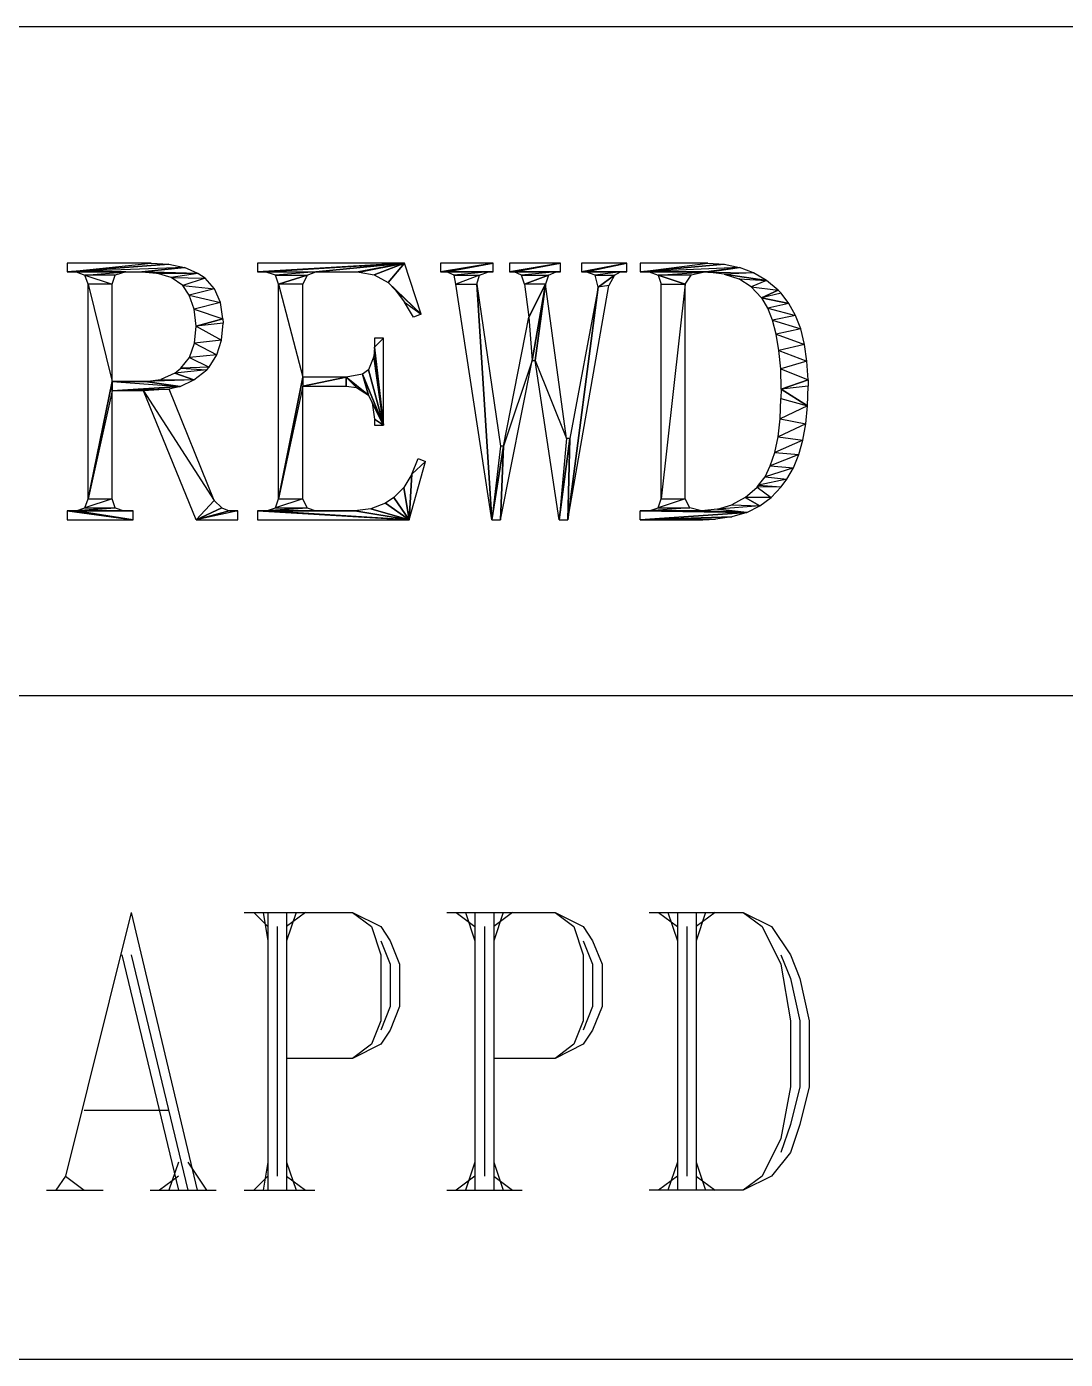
# Model space of a CAD drawing. Extents: x 0 to 1476, y -3 to 841.
# Drawn here: x 1300.03 to 1309.37, y 14.17 to 26.15 of the extents above; entities that cross this region are included whole.
import ezdxf

# ---------------------------------------------------------------- set-up
doc = ezdxf.new("R2010")
doc.units = 0
doc.header["$LTSCALE"] = 3
doc.header["$MEASUREMENT"] = 0
doc.layers.add('BORDER', color=7, linetype='CONTINUOUS')

msp = doc.modelspace()

# ---------------------------------------------------------------- linework, layer by layer
at = {"layer": 'BORDER'}
for p, q in [((1285.06879, 26.1506), (1345.06968, 26.1506)), ((1285.06879, 20.13781), (1345.06968, 20.13781)), ((1300.9728, 18.18581), (1300.37999, 15.81457)), ((1300.9728, 18.18581), (1301.56561, 15.68754)), ((1301.98905, 18.18581), (1302.96295, 18.18581)), ((1302.07373, 18.18581), (1302.20076, 18.05878)), ((1302.15842, 18.18581), (1302.20076, 17.93175)), ((1302.20076, 18.18581), (1302.20076, 15.68754)), ((1302.37014, 18.18581), (1302.37014, 15.68754)), ((1302.45483, 18.18581), (1302.37014, 17.93175)), ((1302.53951, 18.18581), (1302.37014, 18.05878)), ((1302.96295, 18.18581), (1303.21701, 18.05878)), ((1302.96295, 18.18581), (1303.13232, 18.05878)), ((1303.80982, 18.18581), (1304.78372, 18.18581)), ((1303.89451, 18.18581), (1304.06388, 18.05878)), ((1303.9792, 18.18581), (1304.06388, 17.93175)), ((1304.06388, 18.18581), (1304.06388, 15.68754)), ((1304.23326, 18.18581), (1304.23326, 15.68754)), ((1304.31795, 18.18581), (1304.23326, 17.93175)), ((1304.40263, 18.18581), (1304.23326, 18.05878)), ((1304.78372, 18.18581), (1305.03779, 18.05878)), ((1304.78372, 18.18581), (1304.9531, 18.05878)), ((1305.6306, 18.18581), (1306.47747, 18.18581)), ((1305.71528, 18.18581), (1305.88466, 18.05878)), ((1305.79997, 18.18581), (1305.88466, 17.93175)), ((1305.88466, 18.18581), (1305.88466, 15.68754)), ((1306.05403, 18.18581), (1306.05403, 15.68754)), ((1306.13872, 18.18581), (1306.05403, 17.93175)), ((1306.22341, 18.18581), (1306.05403, 18.05878)), ((1306.47747, 18.18581), (1306.73153, 18.05878)), ((1306.47747, 18.18581), (1306.64684, 18.05878)), ((1302.28545, 18.05878), (1302.28545, 15.81457)), ((1303.13232, 18.05878), (1303.21701, 17.80472)), ((1303.21701, 18.05878), (1303.3017, 17.93175)), ((1304.14857, 18.05878), (1304.14857, 15.81457)), ((1304.9531, 18.05878), (1305.03779, 17.80472)), ((1305.03779, 18.05878), (1305.12247, 17.93175)), ((1305.96935, 18.05878), (1305.96935, 15.81457)), ((1306.64684, 18.05878), (1306.81622, 17.72003)), ((1306.73153, 18.05878), (1306.90091, 17.80472)), ((1303.21701, 17.93175), (1303.3017, 17.72003)), ((1303.3017, 17.93175), (1303.38639, 17.72003)), ((1305.03779, 17.93175), (1305.12247, 17.72003)), ((1305.12247, 17.93175), (1305.20716, 17.72003)), ((1300.88811, 17.80472), (1301.39624, 15.68754)), ((1300.9728, 17.80472), (1301.48092, 15.68754)), ((1303.21701, 17.80472), (1303.21701, 17.21191)), ((1305.03779, 17.80472), (1305.03779, 17.21191)), ((1306.81622, 17.80472), (1306.90091, 17.593)), ((1306.90091, 17.80472), (1306.98559, 17.593)), ((1303.3017, 17.72003), (1303.3017, 17.33894)), ((1303.38639, 17.72003), (1303.38639, 17.33894)), ((1305.12247, 17.72003), (1305.12247, 17.33894)), ((1305.20716, 17.72003), (1305.20716, 17.33894)), ((1306.81622, 17.72003), (1306.90091, 17.21191)), ((1306.90091, 17.593), (1306.98559, 17.21191)), ((1306.98559, 17.593), (1307.07028, 17.21191)), ((1303.3017, 17.33894), (1303.21701, 17.12722)), ((1303.38639, 17.33894), (1303.3017, 17.12722)), ((1305.12247, 17.33894), (1305.03779, 17.12722)), ((1305.20716, 17.33894), (1305.12247, 17.12722)), ((1303.21701, 17.21191), (1303.13232, 17.00019)), ((1305.03779, 17.21191), (1304.9531, 17.00019)), ((1306.90091, 17.21191), (1306.90091, 16.6191)), ((1306.98559, 17.21191), (1306.98559, 16.6191)), ((1307.07028, 17.21191), (1307.07028, 16.6191)), ((1303.3017, 17.12722), (1303.21701, 17.00019)), ((1305.12247, 17.12722), (1305.03779, 17.00019)), ((1303.21701, 17.00019), (1302.96295, 16.87316)), ((1303.13232, 17.00019), (1302.96295, 16.87316)), ((1305.03779, 17.00019), (1304.78372, 16.87316)), ((1304.9531, 17.00019), (1304.78372, 16.87316)), ((1302.96295, 16.87316), (1302.37014, 16.87316)), ((1304.78372, 16.87316), (1304.23326, 16.87316)), ((1306.90091, 16.6191), (1306.81622, 16.15332)), ((1306.98559, 16.6191), (1306.90091, 16.28035)), ((1307.07028, 16.6191), (1306.98559, 16.28035)), ((1300.54936, 16.40738), (1301.31155, 16.40738)), ((1306.90091, 16.28035), (1306.81622, 16.02629)), ((1306.98559, 16.28035), (1306.90091, 16.02629)), ((1306.81622, 16.15332), (1306.64684, 15.81457)), ((1301.39624, 15.9416), (1301.31155, 15.68754)), ((1301.48092, 15.9416), (1301.6503, 15.68754)), ((1302.20076, 15.9416), (1302.15842, 15.68754)), ((1302.37014, 15.9416), (1302.45483, 15.68754)), ((1304.06388, 15.9416), (1303.9792, 15.68754)), ((1304.23326, 15.9416), (1304.31795, 15.68754)), ((1305.88466, 15.9416), (1305.79997, 15.68754)), ((1306.05403, 15.9416), (1306.13872, 15.68754)), ((1306.90091, 16.02629), (1306.73153, 15.81457)), ((1300.37999, 15.81457), (1300.2953, 15.68754)), ((1300.37999, 15.81457), (1300.54936, 15.68754)), ((1301.39624, 15.81457), (1301.22686, 15.68754)), ((1302.20076, 15.81457), (1302.07373, 15.68754)), ((1302.37014, 15.81457), (1302.53951, 15.68754)), ((1304.06388, 15.81457), (1303.89451, 15.68754)), ((1304.23326, 15.81457), (1304.40263, 15.68754)), ((1305.88466, 15.81457), (1305.71528, 15.68754)), ((1306.05403, 15.81457), (1306.22341, 15.68754)), ((1306.73153, 15.81457), (1306.47747, 15.68754)), ((1306.64684, 15.81457), (1306.47747, 15.68754)), ((1300.21062, 15.68754), (1300.71874, 15.68754)), ((1301.14217, 15.68754), (1301.73499, 15.68754)), ((1301.98905, 15.68754), (1302.6242, 15.68754)), ((1303.80982, 15.68754), (1304.48732, 15.68754)), ((1306.47747, 15.68754), (1305.6306, 15.68754)), ((1465.1138, 14.16736), (1285.06879, 14.16736))]:
    msp.add_line(p, q, dxfattribs=at)
at = {"layer": 'BORDER', "color": 7}
for p, q in [((1301.15145, 24.02452), (1300.39689, 24.02452)), ((1300.39689, 23.94481), (1301.15145, 24.02452)), ((1300.39689, 23.94481), (1301.15145, 24.02452)), ((1300.39689, 24.02452), (1300.39689, 23.94481)), ((1301.31087, 24.01389), (1300.39689, 23.94481)), ((1300.39689, 23.94481), (1301.31087, 24.01389)), ((1301.45169, 23.98467), (1300.39689, 23.94481)), ((1301.45169, 23.98467), (1300.39689, 23.94481)), ((1301.45169, 23.98467), (1301.06909, 23.94481)), ((1301.06909, 23.94481), (1301.45169, 23.98467)), ((1301.15145, 24.02452), (1301.31087, 24.01389)), ((1301.31087, 24.01389), (1301.45169, 23.98467)), ((1301.57125, 23.93153), (1301.45169, 23.98467)), ((1302.10795, 24.02452), (1302.10795, 23.94481)), ((1303.43109, 24.02452), (1302.10795, 24.02452)), ((1302.10795, 23.94481), (1303.43109, 24.02452)), ((1303.43109, 24.02452), (1302.10795, 23.94481)), ((1303.43109, 24.02452), (1302.17703, 23.94481)), ((1302.17703, 23.94481), (1303.43109, 24.02452)), ((1303.43109, 24.02452), (1302.63402, 23.94481)), ((1302.63402, 23.94481), (1303.43109, 24.02452)), ((1303.43109, 24.02452), (1303.01396, 23.94481)), ((1303.01396, 23.94481), (1303.43109, 24.02452)), ((1303.43109, 24.02452), (1303.02193, 23.94216)), ((1303.02193, 23.94216), (1303.43109, 24.02452)), ((1303.43109, 24.02452), (1303.15743, 23.91825)), ((1303.15743, 23.91825), (1303.43109, 24.02452)), ((1303.43109, 24.02452), (1303.2823, 23.84917)), ((1303.2823, 23.84917), (1303.43109, 24.02452)), ((1303.57988, 23.56487), (1303.43109, 24.02452)), ((1303.75524, 24.02452), (1303.75524, 23.94481)), ((1304.22817, 24.02452), (1303.75524, 24.02452)), ((1303.75524, 23.94481), (1304.22817, 24.02452)), ((1304.22817, 24.02452), (1303.75524, 23.94481)), ((1304.22817, 24.02452), (1303.80837, 23.94481)), ((1303.80837, 23.94481), (1304.22817, 24.02452)), ((1304.22817, 23.94481), (1304.22817, 24.02452)), ((1304.3743, 24.02452), (1304.3743, 23.94481)), ((1304.83395, 24.02452), (1304.3743, 24.02452)), ((1304.3743, 23.94481), (1304.83395, 24.02452)), ((1304.83395, 24.02452), (1304.3743, 23.94481)), ((1304.83395, 24.02452), (1304.41681, 23.94481)), ((1304.41681, 23.94481), (1304.83395, 24.02452)), ((1304.83395, 23.94481), (1304.83395, 24.02452)), ((1305.02259, 24.02452), (1305.02259, 23.94481)), ((1305.4291, 24.02452), (1305.02259, 24.02452)), ((1305.02259, 23.94481), (1305.4291, 24.02452)), ((1305.4291, 24.02452), (1305.02259, 23.94481)), ((1305.4291, 24.02452), (1305.06244, 23.94481)), ((1305.06244, 23.94481), (1305.4291, 24.02452)), ((1305.4291, 23.94481), (1305.4291, 24.02452)), ((1305.54866, 24.02452), (1305.54866, 23.94481)), ((1306.15709, 24.02452), (1305.54866, 24.02452)), ((1305.54866, 23.94481), (1306.15709, 24.02452)), ((1305.54866, 23.94481), (1306.15709, 24.02452)), ((1306.30588, 24.01389), (1305.54866, 23.94481)), ((1305.54866, 23.94481), (1306.30588, 24.01389)), ((1306.44404, 23.98467), (1305.54866, 23.94481)), ((1306.44404, 23.98467), (1305.54866, 23.94481)), ((1306.44404, 23.98467), (1306.14381, 23.94481)), ((1306.14381, 23.94481), (1306.44404, 23.98467)), ((1306.15709, 24.02452), (1306.30588, 24.01389)), ((1306.44404, 23.98467), (1306.15975, 23.94216)), ((1306.15975, 23.94216), (1306.44404, 23.98467)), ((1306.30588, 24.01389), (1306.44404, 23.98467)), ((1306.56891, 23.93684), (1306.44404, 23.98467)), ((1300.39689, 23.94481), (1301.06909, 23.94481)), ((1300.92296, 23.94481), (1300.4766, 23.94481)), ((1300.4766, 23.94481), (1300.5563, 23.91559)), ((1300.5563, 23.91559), (1300.92296, 23.94481)), ((1300.5563, 23.91559), (1300.92296, 23.94481)), ((1300.82731, 23.91559), (1300.5563, 23.91559)), ((1300.5563, 23.91559), (1300.80074, 23.83588)), ((1300.82731, 23.91559), (1300.5563, 23.91559)), ((1300.5563, 23.91559), (1300.80074, 23.83588)), ((1300.58553, 23.83588), (1300.5563, 23.91559)), ((1300.80074, 23.83588), (1300.82731, 23.91559)), ((1300.92296, 23.94481), (1300.82731, 23.91559)), ((1301.06909, 23.94481), (1301.57125, 23.93153)), ((1301.57125, 23.93153), (1301.06909, 23.94481)), ((1301.06909, 23.94481), (1301.19928, 23.93419)), ((1301.19928, 23.93419), (1301.57125, 23.93153)), ((1301.33213, 23.89433), (1301.19928, 23.93419)), ((1301.19928, 23.93419), (1301.57125, 23.93153)), ((1301.57125, 23.93153), (1301.33213, 23.89433)), ((1301.57125, 23.93153), (1301.33213, 23.89433)), ((1301.33213, 23.89433), (1301.63767, 23.88902)), ((1301.43575, 23.8226), (1301.33213, 23.89433)), ((1301.33213, 23.89433), (1301.63767, 23.88902)), ((1301.63767, 23.88902), (1301.43575, 23.8226)), ((1301.63767, 23.88902), (1301.43575, 23.8226)), ((1301.63767, 23.88902), (1301.57125, 23.93153)), ((1301.72269, 23.79337), (1301.63767, 23.88902)), ((1302.10795, 23.94481), (1302.17703, 23.94481)), ((1302.17703, 23.94481), (1302.63402, 23.94481)), ((1302.27002, 23.91559), (1302.17703, 23.94481)), ((1302.17703, 23.94481), (1302.63402, 23.94481)), ((1302.63402, 23.94481), (1302.27002, 23.91559)), ((1302.63402, 23.94481), (1302.27002, 23.91559)), ((1302.27002, 23.91559), (1302.55431, 23.91559)), ((1302.29659, 23.83588), (1302.27002, 23.91559)), ((1302.27002, 23.91559), (1302.55431, 23.91559)), ((1302.55431, 23.91559), (1302.29659, 23.83588)), ((1302.29659, 23.83588), (1302.55431, 23.91559)), ((1302.55431, 23.91559), (1302.51445, 23.83588)), ((1302.55431, 23.91559), (1302.63402, 23.94481)), ((1302.63402, 23.94481), (1303.01396, 23.94481)), ((1303.01396, 23.94481), (1303.02193, 23.94216)), ((1303.02193, 23.94216), (1303.15743, 23.91825)), ((1303.15743, 23.91825), (1303.2823, 23.84917)), ((1303.2823, 23.84917), (1303.57988, 23.56487)), ((1303.57988, 23.56487), (1303.2823, 23.84917)), ((1303.2823, 23.84917), (1303.34607, 23.7854)), ((1303.75524, 23.94481), (1303.80837, 23.94481)), ((1303.80837, 23.94481), (1304.22817, 23.94481)), ((1303.87745, 23.91559), (1303.80837, 23.94481)), ((1303.80837, 23.94481), (1304.18566, 23.94481)), ((1304.18566, 23.94481), (1303.80837, 23.94481)), ((1303.80837, 23.94481), (1304.22817, 23.94481)), ((1304.18566, 23.94481), (1303.87745, 23.91559)), ((1304.18566, 23.94481), (1303.87745, 23.91559)), ((1303.87745, 23.91559), (1304.10595, 23.91559)), ((1303.89074, 23.83588), (1303.87745, 23.91559)), ((1303.87745, 23.91559), (1304.10595, 23.91559)), ((1304.10595, 23.91559), (1303.89074, 23.83588)), ((1304.10595, 23.91559), (1303.89074, 23.83588)), ((1304.07938, 23.83588), (1304.10595, 23.91559)), ((1304.10595, 23.91559), (1304.18566, 23.94481)), ((1304.22817, 23.94481), (1304.18566, 23.94481)), ((1304.3743, 23.94481), (1304.41681, 23.94481)), ((1304.41681, 23.94481), (1304.83395, 23.94481)), ((1304.48323, 23.91559), (1304.41681, 23.94481)), ((1304.41681, 23.94481), (1304.79409, 23.94481)), ((1304.79409, 23.94481), (1304.41681, 23.94481)), ((1304.41681, 23.94481), (1304.83395, 23.94481)), ((1304.79409, 23.94481), (1304.48323, 23.91559)), ((1304.79409, 23.94481), (1304.48323, 23.91559)), ((1304.48323, 23.91559), (1304.72501, 23.91559)), ((1304.5098, 23.83588), (1304.48323, 23.91559)), ((1304.48323, 23.91559), (1304.72501, 23.91559)), ((1304.72501, 23.91559), (1304.5098, 23.83588)), ((1304.5098, 23.83588), (1304.72501, 23.91559)), ((1304.72501, 23.91559), (1304.69844, 23.83588)), ((1304.72501, 23.91559), (1304.79409, 23.94481)), ((1304.83395, 23.94481), (1304.79409, 23.94481)), ((1305.02259, 23.94481), (1305.06244, 23.94481)), ((1305.06244, 23.94481), (1305.4291, 23.94481)), ((1305.14481, 23.91559), (1305.06244, 23.94481)), ((1305.06244, 23.94481), (1305.3733, 23.94481)), ((1305.3733, 23.94481), (1305.06244, 23.94481)), ((1305.06244, 23.94481), (1305.4291, 23.94481)), ((1305.3733, 23.94481), (1305.14481, 23.91559)), ((1305.3733, 23.94481), (1305.14481, 23.91559)), ((1305.14481, 23.91559), (1305.32016, 23.91559)), ((1305.17137, 23.80931), (1305.14481, 23.91559)), ((1305.14481, 23.91559), (1305.32016, 23.91559)), ((1305.32016, 23.91559), (1305.17137, 23.80931)), ((1305.17137, 23.80931), (1305.32016, 23.91559)), ((1305.32016, 23.91559), (1305.26702, 23.8226)), ((1305.32016, 23.91559), (1305.3733, 23.94481)), ((1305.4291, 23.94481), (1305.3733, 23.94481)), ((1305.54866, 23.94481), (1306.14381, 23.94481)), ((1305.63102, 23.94481), (1305.71073, 23.91559)), ((1306.14381, 23.94481), (1305.63102, 23.94481)), ((1305.71073, 23.91559), (1306.14381, 23.94481)), ((1305.71073, 23.91559), (1306.14381, 23.94481)), ((1306.0083, 23.91559), (1305.71073, 23.91559)), ((1305.71073, 23.91559), (1305.95517, 23.83588)), ((1306.0083, 23.91559), (1305.71073, 23.91559)), ((1305.95517, 23.83588), (1305.71073, 23.91559)), ((1305.71073, 23.91559), (1305.7373, 23.83588)), ((1305.95517, 23.83588), (1306.0083, 23.91559)), ((1306.14381, 23.94481), (1306.0083, 23.91559)), ((1306.14381, 23.94481), (1306.15975, 23.94216)), ((1306.15975, 23.94216), (1306.56891, 23.93684)), ((1306.15975, 23.94216), (1306.56891, 23.93684)), ((1306.30588, 23.92622), (1306.15975, 23.94216)), ((1306.56891, 23.93684), (1306.30588, 23.92622)), ((1306.56891, 23.93684), (1306.30588, 23.92622)), ((1306.30588, 23.92622), (1306.68582, 23.86776)), ((1306.68582, 23.86776), (1306.30588, 23.92622)), ((1306.30588, 23.92622), (1306.43607, 23.88371)), ((1306.43607, 23.88371), (1306.68582, 23.86776)), ((1306.54766, 23.81197), (1306.43607, 23.88371)), ((1306.43607, 23.88371), (1306.68582, 23.86776)), ((1306.68582, 23.86776), (1306.54766, 23.81197)), ((1306.68582, 23.86776), (1306.54766, 23.81197)), ((1306.68582, 23.86776), (1306.56891, 23.93684)), ((1306.7921, 23.78009), (1306.68582, 23.86776)), ((1300.80074, 23.83588), (1300.58553, 23.83588)), ((1300.58553, 23.83588), (1300.80074, 22.9591)), ((1300.80074, 23.83588), (1300.58553, 23.83588)), ((1300.58553, 23.83588), (1300.80074, 22.9591)), ((1300.58553, 21.9043), (1300.58553, 23.83588)), ((1300.80074, 22.9591), (1300.80074, 23.83588)), ((1301.43575, 23.8226), (1301.72269, 23.79337)), ((1301.4942, 23.73757), (1301.43575, 23.8226)), ((1301.43575, 23.8226), (1301.72269, 23.79337)), ((1301.72269, 23.79337), (1301.4942, 23.73757)), ((1301.72269, 23.79337), (1301.4942, 23.73757)), ((1301.4942, 23.73757), (1301.77583, 23.67115)), ((1301.53937, 23.61004), (1301.4942, 23.73757)), ((1301.4942, 23.73757), (1301.77583, 23.67115)), ((1301.77583, 23.67115), (1301.72269, 23.79337)), ((1302.51445, 23.83588), (1302.29659, 23.83588)), ((1302.29659, 23.83588), (1302.51445, 22.99895)), ((1302.51445, 23.83588), (1302.29659, 23.83588)), ((1302.29659, 21.9043), (1302.29659, 23.83588)), ((1302.29659, 23.83588), (1302.51445, 22.99895)), ((1302.51445, 22.99895), (1302.51445, 23.83588)), ((1303.34607, 23.7854), (1303.57988, 23.56487)), ((1303.57988, 23.56487), (1303.34607, 23.7854)), ((1303.34607, 23.7854), (1303.43109, 23.67381)), ((1303.89074, 23.83588), (1304.07938, 23.83588)), ((1304.21488, 21.71566), (1303.89074, 23.83588)), ((1303.89074, 23.83588), (1304.07938, 23.83588)), ((1304.07938, 23.83588), (1304.21488, 21.71566)), ((1304.21488, 21.71566), (1304.07938, 23.83588)), ((1304.07938, 23.83588), (1304.29459, 22.37723)), ((1304.69844, 23.83588), (1304.5098, 23.83588)), ((1304.5098, 23.83588), (1304.54966, 23.53831)), ((1304.69844, 23.83588), (1304.5098, 23.83588)), ((1304.69844, 23.83588), (1304.54966, 23.53831)), ((1304.54966, 23.53831), (1304.69844, 23.83588)), ((1304.69844, 23.83588), (1304.57888, 23.14774)), ((1304.57888, 23.14774), (1304.69844, 23.83588)), ((1304.69844, 23.83588), (1304.60545, 23.14774)), ((1304.60545, 23.14774), (1304.69844, 23.83588)), ((1304.88708, 22.44631), (1304.69844, 23.83588)), ((1304.90037, 21.71566), (1305.26702, 23.8226)), ((1305.17137, 23.80931), (1304.90037, 21.71566)), ((1304.90037, 21.71566), (1305.17137, 23.80931)), ((1305.17137, 23.80931), (1304.91631, 22.44631)), ((1305.26702, 23.8226), (1305.17137, 23.80931)), ((1305.26702, 23.8226), (1305.17137, 23.80931)), ((1305.7373, 23.83588), (1305.95517, 23.83588)), ((1305.7373, 21.9043), (1305.7373, 23.83588)), ((1305.95517, 23.83588), (1305.7373, 21.9043)), ((1305.7373, 23.83588), (1305.95517, 23.83588)), ((1305.95517, 23.83588), (1305.7373, 21.9043)), ((1305.95517, 21.9043), (1305.95517, 23.83588)), ((1306.54766, 23.81197), (1306.7921, 23.78009)), ((1306.64065, 23.71366), (1306.54766, 23.81197)), ((1306.54766, 23.81197), (1306.7921, 23.78009)), ((1306.7921, 23.78009), (1306.64065, 23.71366)), ((1306.64065, 23.71366), (1306.7921, 23.78009)), ((1306.81866, 23.75352), (1306.64065, 23.71366)), ((1306.81866, 23.75352), (1306.64065, 23.71366)), ((1306.7921, 23.78009), (1306.81866, 23.75352)), ((1306.88774, 23.66052), (1306.81866, 23.75352)), ((1301.77583, 23.67115), (1301.53937, 23.61004)), ((1301.77583, 23.67115), (1301.53937, 23.61004)), ((1301.53937, 23.61004), (1301.79709, 23.52236)), ((1301.55531, 23.4586), (1301.53937, 23.61004)), ((1301.53937, 23.61004), (1301.79709, 23.52236)), ((1301.79709, 23.52236), (1301.77583, 23.67115)), ((1303.43109, 23.67381), (1303.57988, 23.56487)), ((1303.5108, 23.53831), (1303.43109, 23.67381)), ((1303.43109, 23.67381), (1303.57988, 23.56487)), ((1306.64065, 23.71366), (1306.88774, 23.66052)), ((1306.88774, 23.66052), (1306.64065, 23.71366)), ((1306.64065, 23.71366), (1306.64331, 23.71101)), ((1306.64331, 23.71101), (1306.88774, 23.66052)), ((1306.69645, 23.62067), (1306.64331, 23.71101)), ((1306.64331, 23.71101), (1306.88774, 23.66052)), ((1306.88774, 23.66052), (1306.69645, 23.62067)), ((1306.88774, 23.66052), (1306.69645, 23.62067)), ((1306.69645, 23.62067), (1306.9462, 23.55425)), ((1306.73896, 23.51174), (1306.69645, 23.62067)), ((1306.69645, 23.62067), (1306.9462, 23.55425)), ((1306.9462, 23.55425), (1306.88774, 23.66052)), ((1301.79709, 23.52236), (1301.55531, 23.4586)), ((1301.55531, 23.4586), (1301.79709, 23.52236)), ((1301.79709, 23.52236), (1301.79974, 23.48517)), ((1303.57988, 23.56487), (1303.5108, 23.53831)), ((1304.32116, 22.37723), (1304.54966, 23.53831)), ((1304.54966, 23.53831), (1304.57888, 23.14774)), ((1304.54966, 23.53831), (1304.57888, 23.14774)), ((1306.9462, 23.55425), (1306.73896, 23.51174)), ((1306.9462, 23.55425), (1306.73896, 23.51174)), ((1306.73896, 23.51174), (1306.99402, 23.43203)), ((1306.7735, 23.3842), (1306.73896, 23.51174)), ((1306.73896, 23.51174), (1306.99402, 23.43203)), ((1306.99402, 23.43203), (1306.9462, 23.55425)), ((1301.54202, 23.3045), (1301.55531, 23.4586)), ((1301.79974, 23.48517), (1301.55531, 23.4586)), ((1301.79974, 23.48517), (1301.55531, 23.4586)), ((1301.55531, 23.4586), (1301.7838, 23.33107)), ((1301.55531, 23.4586), (1301.7838, 23.33107)), ((1301.7838, 23.33107), (1301.79974, 23.48517)), ((1306.99402, 23.43203), (1306.7735, 23.3842)), ((1306.99402, 23.43203), (1306.7735, 23.3842)), ((1306.7735, 23.3842), (1307.02856, 23.29387)), ((1306.79741, 23.23807), (1306.7735, 23.3842)), ((1306.7735, 23.3842), (1307.02856, 23.29387)), ((1307.02856, 23.29387), (1306.99402, 23.43203)), ((1301.49685, 23.17696), (1301.54202, 23.3045)), ((1301.7838, 23.33107), (1301.54202, 23.3045)), ((1301.7838, 23.33107), (1301.54202, 23.3045)), ((1301.54202, 23.3045), (1301.74129, 23.19822)), ((1301.54202, 23.3045), (1301.74129, 23.19822)), ((1301.74129, 23.19822), (1301.7838, 23.33107)), ((1303.16009, 23.2673), (1303.15477, 23.18494)), ((1303.16009, 23.34966), (1303.16009, 23.2673)), ((1303.24245, 23.34966), (1303.16009, 23.34966)), ((1303.16009, 23.2673), (1303.24245, 23.34966)), ((1303.24245, 23.34966), (1303.16009, 23.2673)), ((1303.16009, 23.2673), (1303.24245, 22.56587)), ((1303.24245, 22.56587), (1303.16009, 23.2673)), ((1303.24245, 22.56587), (1303.24245, 23.34966)), ((1307.02856, 23.29387), (1306.79741, 23.23807)), ((1307.02856, 23.29387), (1306.79741, 23.23807)), ((1307.04982, 23.14242), (1307.02856, 23.29387)), ((1301.4198, 23.07866), (1301.49685, 23.17696)), ((1301.74129, 23.19822), (1301.49685, 23.17696)), ((1301.74129, 23.19822), (1301.49685, 23.17696)), ((1301.49685, 23.17696), (1301.67221, 23.08929)), ((1301.49685, 23.17696), (1301.67221, 23.08929)), ((1301.67221, 23.08929), (1301.74129, 23.19822)), ((1303.15477, 23.18494), (1303.10695, 23.06537)), ((1303.15477, 23.18494), (1303.24245, 22.56587)), ((1303.24245, 22.56587), (1303.15477, 23.18494)), ((1304.29459, 21.71566), (1304.57888, 23.14774)), ((1304.57888, 23.14774), (1304.32116, 22.37723)), ((1304.57888, 23.14774), (1304.32116, 22.37723)), ((1304.57888, 23.14774), (1304.60545, 23.14774)), ((1304.60545, 23.14774), (1304.88708, 22.44631)), ((1304.82066, 21.71566), (1304.60545, 23.14774)), ((1304.60545, 23.14774), (1304.88708, 22.44631)), ((1306.79741, 23.23807), (1307.04982, 23.14242)), ((1306.81335, 23.07334), (1306.79741, 23.23807)), ((1306.79741, 23.23807), (1307.04982, 23.14242)), ((1307.04982, 23.14242), (1306.81335, 23.07334)), ((1307.04982, 23.14242), (1306.81335, 23.07334)), ((1307.06044, 22.97504), (1307.04982, 23.14242)), ((1301.36401, 23.03349), (1301.23913, 22.9777)), ((1301.36401, 23.03349), (1301.4198, 23.07866)), ((1301.65096, 23.06537), (1301.36401, 23.03349)), ((1301.65096, 23.06537), (1301.36401, 23.03349)), ((1301.36401, 23.03349), (1301.53671, 22.97504)), ((1301.53671, 22.97504), (1301.36401, 23.03349)), ((1301.67221, 23.08929), (1301.4198, 23.07866)), ((1301.67221, 23.08929), (1301.4198, 23.07866)), ((1301.4198, 23.07866), (1301.65096, 23.06537)), ((1301.4198, 23.07866), (1301.65096, 23.06537)), ((1301.53671, 22.97504), (1301.65096, 23.06537)), ((1301.65096, 23.06537), (1301.67221, 23.08929)), ((1303.05115, 23.02552), (1302.90502, 22.99895)), ((1303.10695, 23.06537), (1303.05115, 23.02552)), ((1303.05115, 23.02552), (1303.24245, 22.56587)), ((1303.24245, 22.56587), (1303.05115, 23.02552)), ((1303.05115, 23.02552), (1303.10695, 22.83688)), ((1303.10695, 22.83688), (1303.05115, 23.02552)), ((1303.10695, 23.06537), (1303.24245, 22.56587)), ((1303.24245, 22.56587), (1303.10695, 23.06537)), ((1306.81335, 23.07334), (1307.06044, 22.97504)), ((1306.81866, 22.89002), (1306.81335, 23.07334)), ((1306.81335, 23.07334), (1307.06044, 22.97504)), ((1300.80074, 22.9591), (1300.58553, 21.9043)), ((1300.58553, 21.9043), (1300.80074, 22.9591)), ((1300.80074, 22.9591), (1300.80074, 22.87673)), ((1300.80074, 22.87673), (1300.80074, 22.9591)), ((1300.80074, 22.9591), (1301.41183, 22.91393)), ((1300.80074, 22.9591), (1301.41183, 22.91393)), ((1301.09832, 22.9591), (1300.80074, 22.9591)), ((1301.09832, 22.9591), (1300.80074, 22.9591)), ((1300.80074, 22.9591), (1301.09832, 22.9591)), ((1300.80074, 22.9591), (1300.80074, 22.9591)), ((1301.41183, 22.91393), (1300.80074, 22.87673)), ((1300.80074, 22.87673), (1301.41183, 22.91393)), ((1301.31353, 22.89002), (1300.80074, 22.87673)), ((1300.80074, 22.87673), (1301.31353, 22.89002)), ((1301.31353, 22.89002), (1301.08237, 22.87673)), ((1301.31353, 22.89002), (1301.08237, 22.87673)), ((1301.09832, 22.9591), (1301.23913, 22.9777)), ((1301.53671, 22.97504), (1301.09832, 22.9591)), ((1301.53671, 22.97504), (1301.09832, 22.9591)), ((1301.09832, 22.9591), (1301.41183, 22.91393)), ((1301.41183, 22.91393), (1301.09832, 22.9591)), ((1301.23913, 22.9777), (1301.53671, 22.97504)), ((1301.23913, 22.9777), (1301.53671, 22.97504)), ((1301.41183, 22.91393), (1301.31353, 22.89002)), ((1301.71738, 21.89102), (1301.31353, 22.89002)), ((1301.41183, 22.91393), (1301.53671, 22.97504)), ((1302.51445, 22.99895), (1302.29659, 21.9043)), ((1302.29659, 21.9043), (1302.51445, 22.99895)), ((1302.51445, 22.91659), (1302.29659, 21.9043)), ((1302.51445, 22.91659), (1302.29659, 21.9043)), ((1302.51445, 22.99895), (1302.51445, 22.91659)), ((1302.51445, 22.99895), (1302.51445, 22.91659)), ((1302.90502, 22.99895), (1302.51445, 22.99895)), ((1302.51445, 22.91659), (1302.90502, 22.99895)), ((1302.90502, 22.99895), (1302.51445, 22.91659)), ((1302.51445, 22.91659), (1302.90502, 22.91659)), ((1302.51445, 21.9043), (1302.51445, 22.91659)), ((1302.90502, 22.99895), (1303.10695, 22.83688)), ((1303.10695, 22.83688), (1302.90502, 22.99895)), ((1302.90502, 22.99895), (1302.99801, 22.90596)), ((1302.99801, 22.90596), (1302.90502, 22.99895)), ((1302.90502, 22.99895), (1302.90502, 22.91659)), ((1302.90502, 22.91659), (1302.90502, 22.99895)), ((1302.90502, 22.91659), (1302.99801, 22.90596)), ((1302.99801, 22.90596), (1303.10695, 22.83688)), ((1306.81866, 22.89002), (1306.81601, 22.80765)), ((1307.06044, 22.97504), (1306.81866, 22.89002)), ((1306.81866, 22.89002), (1307.06044, 22.97504)), ((1307.06044, 22.91659), (1306.81866, 22.89002)), ((1307.06044, 22.91659), (1306.81866, 22.89002)), ((1306.81866, 22.89002), (1307.05513, 22.74123)), ((1307.05513, 22.74123), (1306.81866, 22.89002)), ((1307.05513, 22.74123), (1307.06044, 22.91659)), ((1307.06044, 22.97504), (1307.06044, 22.91659)), ((1300.80074, 22.87673), (1300.58553, 21.9043)), ((1300.80074, 22.87673), (1300.58553, 21.9043)), ((1301.08237, 22.87673), (1300.80074, 22.87673)), ((1300.80074, 21.9043), (1300.80074, 22.87673)), ((1301.08237, 22.87673), (1301.71738, 21.89102)), ((1301.55531, 21.71566), (1301.08237, 22.87673)), ((1301.08237, 22.87673), (1301.71738, 21.89102)), ((1303.10695, 22.83688), (1303.24245, 22.56587)), ((1303.24245, 22.56587), (1303.10695, 22.83688)), ((1303.10695, 22.83688), (1303.13883, 22.7678)), ((1306.80804, 22.62433), (1306.81601, 22.80765)), ((1306.81601, 22.80765), (1307.05513, 22.74123)), ((1306.81601, 22.80765), (1307.05513, 22.74123)), ((1303.13883, 22.7678), (1303.24245, 22.56587)), ((1303.24245, 22.56587), (1303.13883, 22.7678)), ((1303.13883, 22.7678), (1303.16009, 22.62167)), ((1307.05513, 22.74123), (1306.80804, 22.62433)), ((1307.05513, 22.74123), (1306.80804, 22.62433)), ((1307.03919, 22.57916), (1307.05513, 22.74123)), ((1303.16009, 22.62167), (1303.24245, 22.56587)), ((1303.24245, 22.56587), (1303.16009, 22.62167)), ((1303.16009, 22.62167), (1303.16009, 22.56587)), ((1303.16009, 22.56587), (1303.24245, 22.56587)), ((1306.78944, 22.46225), (1306.80804, 22.62433)), ((1307.03919, 22.57916), (1306.78944, 22.46225)), ((1307.03919, 22.57916), (1306.78944, 22.46225)), ((1306.80804, 22.62433), (1307.03919, 22.57916)), ((1306.80804, 22.62433), (1307.03919, 22.57916)), ((1307.01262, 22.43303), (1307.03919, 22.57916)), ((1304.88708, 22.44631), (1304.82066, 21.71566)), ((1304.88708, 22.44631), (1304.82066, 21.71566)), ((1304.82066, 21.71566), (1304.91631, 22.44631)), ((1304.91631, 22.44631), (1304.82066, 21.71566)), ((1304.91631, 22.44631), (1304.88708, 22.44631)), ((1304.91631, 22.44631), (1304.90037, 21.71566)), ((1304.90037, 21.71566), (1304.91631, 22.44631)), ((1306.76021, 22.32144), (1306.78944, 22.46225)), ((1307.01262, 22.43303), (1306.76021, 22.32144)), ((1307.01262, 22.43303), (1306.76021, 22.32144)), ((1306.78944, 22.46225), (1307.01262, 22.43303)), ((1306.78944, 22.46225), (1307.01262, 22.43303)), ((1306.97542, 22.30284), (1307.01262, 22.43303)), ((1304.29459, 22.37723), (1304.21488, 21.71566)), ((1304.29459, 22.37723), (1304.21488, 21.71566)), ((1304.21488, 21.71566), (1304.32116, 22.37723)), ((1304.32116, 22.37723), (1304.21488, 21.71566)), ((1304.32116, 22.37723), (1304.29459, 21.71566)), ((1304.32116, 22.37723), (1304.29459, 22.37723)), ((1304.29459, 21.71566), (1304.32116, 22.37723)), ((1306.72036, 22.20188), (1306.76021, 22.32144)), ((1306.97542, 22.30284), (1306.72036, 22.20188)), ((1306.97542, 22.30284), (1306.72036, 22.20188)), ((1306.76021, 22.32144), (1306.97542, 22.30284)), ((1306.76021, 22.32144), (1306.97542, 22.30284)), ((1306.9276, 22.18328), (1306.97542, 22.30284)), ((1303.47095, 21.71566), (1303.61973, 22.24173)), ((1303.49486, 22.12748), (1303.55331, 22.2683)), ((1303.61973, 22.24173), (1303.49486, 22.12748)), ((1303.61973, 22.24173), (1303.49486, 22.12748)), ((1303.55331, 22.2683), (1303.61973, 22.24173)), ((1306.67253, 22.10357), (1306.72036, 22.20188)), ((1306.9276, 22.18328), (1306.67253, 22.10357)), ((1306.9276, 22.18328), (1306.67253, 22.10357)), ((1306.72036, 22.20188), (1306.9276, 22.18328)), ((1306.72036, 22.20188), (1306.9276, 22.18328)), ((1306.86915, 22.08231), (1306.9276, 22.18328)), ((1303.49486, 22.12748), (1303.42312, 22.00792)), ((1303.49486, 22.12748), (1303.47095, 21.71566)), ((1303.47095, 21.71566), (1303.49486, 22.12748)), ((1306.61408, 22.02652), (1306.67253, 22.10357)), ((1306.86915, 22.08231), (1306.61408, 22.02652)), ((1306.86915, 22.08231), (1306.61408, 22.02652)), ((1306.67253, 22.10357), (1306.86915, 22.08231)), ((1306.67253, 22.10357), (1306.86915, 22.08231)), ((1306.81866, 22.01323), (1306.86915, 22.08231)), ((1303.42312, 22.00792), (1303.33544, 21.91758)), ((1303.42312, 22.00792), (1303.47095, 21.71566)), ((1303.47095, 21.71566), (1303.42312, 22.00792)), ((1306.49452, 21.91758), (1306.6008, 22.01058)), ((1306.6008, 22.01058), (1306.61408, 22.02652)), ((1306.81866, 22.01323), (1306.6008, 22.01058)), ((1306.81866, 22.01323), (1306.6008, 22.01058)), ((1306.6008, 22.01058), (1306.72833, 21.91758)), ((1306.6008, 22.01058), (1306.72833, 21.91758)), ((1306.61408, 22.02652), (1306.81866, 22.01323)), ((1306.61408, 22.02652), (1306.81866, 22.01323)), ((1306.72833, 21.91758), (1306.81866, 22.01323)), ((1300.82731, 21.82459), (1300.4766, 21.79802)), ((1300.4766, 21.79802), (1300.82731, 21.82459)), ((1300.4766, 21.79802), (1300.5563, 21.82459)), ((1300.80074, 21.9043), (1300.5563, 21.82459)), ((1300.80074, 21.9043), (1300.5563, 21.82459)), ((1300.5563, 21.82459), (1300.58553, 21.9043)), ((1300.5563, 21.82459), (1300.82731, 21.82459)), ((1300.5563, 21.82459), (1300.82731, 21.82459)), ((1300.58553, 21.9043), (1300.80074, 21.9043)), ((1300.58553, 21.9043), (1300.80074, 21.9043)), ((1300.82731, 21.82459), (1300.80074, 21.9043)), ((1300.82731, 21.82459), (1300.90702, 21.79802)), ((1301.71738, 21.89102), (1301.55531, 21.71566)), ((1301.55531, 21.71566), (1301.71738, 21.89102)), ((1301.78646, 21.82459), (1301.55531, 21.71566)), ((1301.55531, 21.71566), (1301.78646, 21.82459)), ((1301.71738, 21.89102), (1301.78646, 21.82459)), ((1301.78646, 21.82459), (1301.85288, 21.79802)), ((1302.19031, 21.79802), (1302.27002, 21.82459)), ((1302.55431, 21.82459), (1302.19031, 21.79802)), ((1302.19031, 21.79802), (1302.55431, 21.82459)), ((1302.27002, 21.82459), (1302.29659, 21.9043)), ((1302.51445, 21.9043), (1302.27002, 21.82459)), ((1302.51445, 21.9043), (1302.27002, 21.82459)), ((1302.27002, 21.82459), (1302.55431, 21.82459)), ((1302.27002, 21.82459), (1302.55431, 21.82459)), ((1302.29659, 21.9043), (1302.51445, 21.9043)), ((1302.29659, 21.9043), (1302.51445, 21.9043)), ((1302.55431, 21.82459), (1302.51445, 21.9043)), ((1302.55431, 21.82459), (1302.63402, 21.79802)), ((1303.1282, 21.81396), (1302.98473, 21.79802)), ((1303.25839, 21.86445), (1303.1282, 21.81396)), ((1303.1282, 21.81396), (1303.47095, 21.71566)), ((1303.47095, 21.71566), (1303.1282, 21.81396)), ((1303.33544, 21.91758), (1303.25839, 21.86445)), ((1303.25839, 21.86445), (1303.47095, 21.71566)), ((1303.47095, 21.71566), (1303.25839, 21.86445)), ((1303.33544, 21.91758), (1303.47095, 21.71566)), ((1303.47095, 21.71566), (1303.33544, 21.91758)), ((1305.63102, 21.79802), (1305.71073, 21.82459)), ((1305.99502, 21.82459), (1305.63102, 21.79802)), ((1305.99502, 21.82459), (1305.63102, 21.79802)), ((1305.71073, 21.82459), (1305.7373, 21.9043)), ((1305.95517, 21.9043), (1305.71073, 21.82459)), ((1305.95517, 21.9043), (1305.71073, 21.82459)), ((1305.71073, 21.82459), (1305.99502, 21.82459)), ((1305.71073, 21.82459), (1305.99502, 21.82459)), ((1305.7373, 21.9043), (1305.95517, 21.9043)), ((1305.7373, 21.9043), (1305.95517, 21.9043)), ((1305.99502, 21.82459), (1305.95517, 21.9043)), ((1306.1013, 21.79802), (1305.99502, 21.82459)), ((1306.24477, 21.81131), (1306.1013, 21.79802)), ((1306.24477, 21.81131), (1306.37496, 21.85116)), ((1306.62737, 21.84053), (1306.24477, 21.81131)), ((1306.62737, 21.84053), (1306.24477, 21.81131)), ((1306.24477, 21.81131), (1306.50781, 21.78208)), ((1306.50781, 21.78208), (1306.24477, 21.81131)), ((1306.49452, 21.91758), (1306.37496, 21.85116)), ((1306.37496, 21.85116), (1306.62737, 21.84053)), ((1306.37496, 21.85116), (1306.62737, 21.84053)), ((1306.72833, 21.91758), (1306.49452, 21.91758)), ((1306.49452, 21.91758), (1306.62737, 21.84053)), ((1306.72833, 21.91758), (1306.49452, 21.91758)), ((1306.62737, 21.84053), (1306.49452, 21.91758)), ((1306.50781, 21.78208), (1306.62737, 21.84053)), ((1306.62737, 21.84053), (1306.72833, 21.91758)), ((1300.39689, 21.79802), (1300.98938, 21.71566)), ((1300.98938, 21.71566), (1300.39689, 21.79802)), ((1300.4766, 21.79802), (1300.39689, 21.79802)), ((1300.4766, 21.79802), (1300.39689, 21.79802)), ((1300.39689, 21.79802), (1300.4766, 21.79802)), ((1300.39689, 21.79802), (1300.39689, 21.79802)), ((1300.39689, 21.79802), (1300.39689, 21.71566)), ((1300.39689, 21.71566), (1300.98938, 21.71566)), ((1300.90702, 21.79802), (1300.4766, 21.79802)), ((1300.4766, 21.79802), (1300.90702, 21.79802)), ((1300.98938, 21.79802), (1300.4766, 21.79802)), ((1300.4766, 21.79802), (1300.98938, 21.71566)), ((1300.98938, 21.79802), (1300.4766, 21.79802)), ((1300.98938, 21.71566), (1300.4766, 21.79802)), ((1300.90702, 21.79802), (1300.98938, 21.79802)), ((1300.90702, 21.79802), (1300.98938, 21.79802)), ((1300.98938, 21.79802), (1300.90702, 21.79802)), ((1300.98938, 21.79802), (1300.98938, 21.79802)), ((1300.98938, 21.71566), (1300.98938, 21.79802)), ((1301.85288, 21.79802), (1301.55531, 21.71566)), ((1301.55531, 21.71566), (1301.85288, 21.79802)), ((1301.93259, 21.79802), (1301.55531, 21.71566)), ((1301.93259, 21.79802), (1301.55531, 21.71566)), ((1301.55531, 21.71566), (1301.93259, 21.71566)), ((1301.85288, 21.79802), (1301.93259, 21.79802)), ((1301.85288, 21.79802), (1301.93259, 21.79802)), ((1301.93259, 21.79802), (1301.85288, 21.79802)), ((1301.93259, 21.79802), (1301.93259, 21.79802)), ((1301.93259, 21.71566), (1301.93259, 21.79802)), ((1302.10795, 21.79802), (1303.47095, 21.71566)), ((1302.19031, 21.79802), (1302.10795, 21.79802)), ((1302.19031, 21.79802), (1302.10795, 21.79802)), ((1302.10795, 21.79802), (1302.19031, 21.79802)), ((1302.10795, 21.79802), (1302.10795, 21.79802)), ((1303.47095, 21.71566), (1302.10795, 21.79802)), ((1302.10795, 21.79802), (1302.10795, 21.71566)), ((1302.10795, 21.71566), (1303.47095, 21.71566)), ((1302.63402, 21.79802), (1302.19031, 21.79802)), ((1302.63402, 21.79802), (1302.19031, 21.79802)), ((1302.19031, 21.79802), (1302.98473, 21.79802)), ((1302.19031, 21.79802), (1303.47095, 21.71566)), ((1302.98473, 21.79802), (1302.19031, 21.79802)), ((1303.47095, 21.71566), (1302.19031, 21.79802)), ((1302.98473, 21.79802), (1302.63402, 21.79802)), ((1302.98473, 21.79802), (1303.47095, 21.71566)), ((1303.47095, 21.71566), (1302.98473, 21.79802)), ((1304.21488, 21.71566), (1304.29459, 21.71566)), ((1304.82066, 21.71566), (1304.90037, 21.71566)), ((1305.54866, 21.79802), (1306.50781, 21.78208)), ((1305.54866, 21.79802), (1306.50781, 21.78208)), ((1306.1013, 21.79802), (1305.54866, 21.79802)), ((1306.1013, 21.79802), (1305.54866, 21.79802)), ((1305.54866, 21.79802), (1306.1013, 21.79802)), ((1305.54866, 21.79802), (1305.54866, 21.79802)), ((1305.54866, 21.71566), (1305.54866, 21.79802)), ((1306.50781, 21.78208), (1305.54866, 21.71566)), ((1305.54866, 21.71566), (1306.50781, 21.78208)), ((1306.37496, 21.74223), (1305.54866, 21.71566)), ((1305.54866, 21.71566), (1306.37496, 21.74223)), ((1306.22617, 21.72097), (1305.54866, 21.71566)), ((1306.22617, 21.72097), (1305.54866, 21.71566)), ((1305.54866, 21.71566), (1306.11458, 21.71566)), ((1305.63102, 21.79802), (1306.1013, 21.79802)), ((1306.1013, 21.79802), (1306.50781, 21.78208)), ((1306.50781, 21.78208), (1306.1013, 21.79802)), ((1306.11458, 21.71566), (1306.22617, 21.72097)), ((1306.37496, 21.74223), (1306.22617, 21.72097)), ((1306.50781, 21.78208), (1306.37496, 21.74223))]:
    msp.add_line(p, q, dxfattribs=at)

doc.saveas('drawing.dxf')
